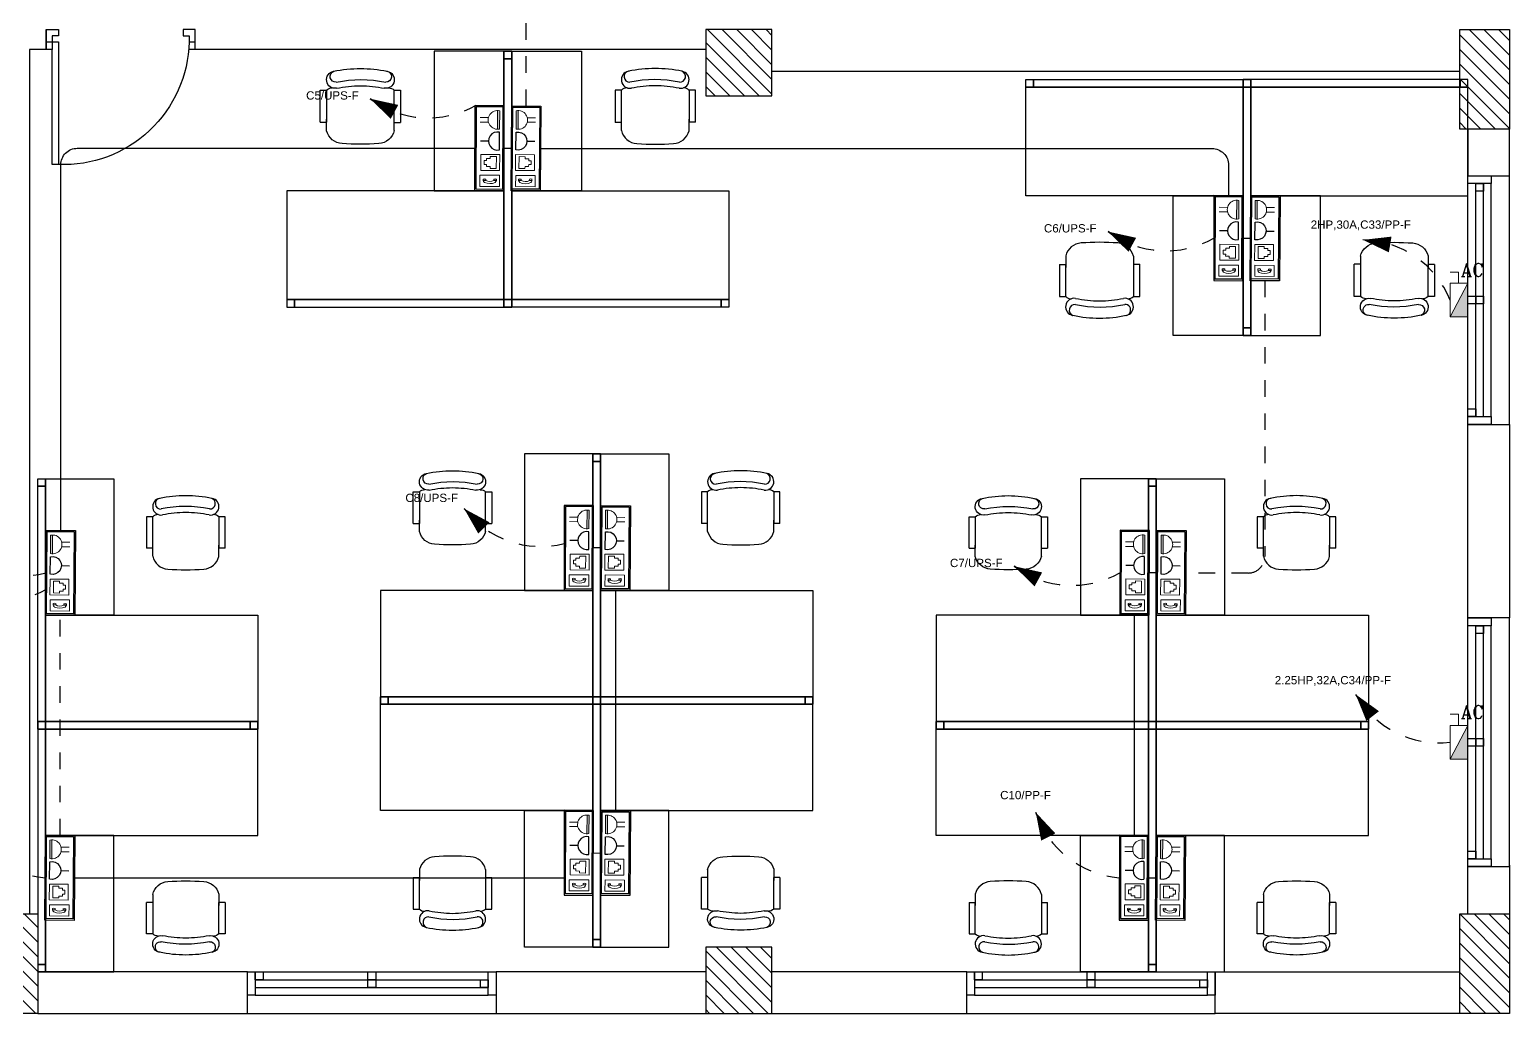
# Model space of a CAD drawing. Header units: metres. Extents: x -107 to 62, y 472 to 1032.
# Drawn here: x 53.14 to 62.07, y 480.6 to 486.54 of the extents above; entities that cross this region are included whole.
import ezdxf

# ---------------------------------------------------------------- set-up
doc = ezdxf.new("R2010")
doc.units = ezdxf.units.M
doc.header["$MEASUREMENT"] = 0
for name, pattern in [('ACAD_ISO02W100', [15, 12, -3]), ('DASHED', [0.75, 0.5, -0.25]), ('DASHED2', [0.375, 0.25, -0.125]), ('HIDDEN', [0.375, 0.25, -0.125])]:
    doc.linetypes.add(name, pattern=pattern)
doc.layers.get('0').update_dxf_attribs({"color": 8})
for name, color, linetype, lineweight in [('.', 7, 'Continuous', 9), ('Data & Telephone', 6, 'Continuous', 9), ('E-SOCKET', 2, 'Continuous', 25), ('E-TEXT-I', 4, 'Continuous', 30), ('Electrecalllll', 1, 'Continuous', 9), ('Legends', 3, 'Continuous', 9), ('lighting linea', 3, 'DASHED2', 0), ('power', 3, 'Continuous', 9)]:
    doc.layers.add(name, color=color, linetype=linetype, lineweight=lineweight)
for name, color, linetype in [('A-1st-FURN$0$A-FURN', 11, 'Continuous'), ('A-1st-FURN$0$FUR', 6, 'Continuous'), ('A-1st-WALL$0$A-DOOR', 151, 'Continuous'), ('A-1st-WALL$0$A-GLAZ', 121, 'Continuous'), ('A-1st-WALL$0$A-WALL', 254, 'Continuous'), ('A-1st-WALL$0$A-WALL-ELEV', 31, 'Continuous'), ('A-COL-FNL$0$A-COLS-CONC', 6, 'Continuous'), ('A-COL-FNL$0$A-HTCH', 80, 'Continuous'), ('E-LEADER', 30, 'Continuous'), ('Layer1', 24, 'ACAD_ISO02W100'), ('Power W', 3, 'Continuous')]:
    doc.layers.add(name, color=color, linetype=linetype)
doc.styles.add('ROMANC', font='romanc.shx', dxfattribs={"height": 3})
doc.styles.get("Standard").update_dxf_attribs({"font": 'arial.ttf'})

# ---------------------------------------------------------------- blocks, each defined once
blk = doc.blocks.new('A-1st-WALL$0$DOO1')
at = {"layer": 'A-1st-WALL$0$A-DOOR'}
for q in [(-74, -74), (-34.4, -120)]:
    blk.add_line((-74, -120), q, dxfattribs=at)
blk.add_lwpolyline([(-37, -74), (-74, -74), (-74, 0), (0, 0), (0, -37), (-37, -37), (-37, -74, 0.418149), (752, -813.9)], format="xyb", dxfattribs=at)
blk.add_lwpolyline([(826, -74), (752, -74), (752, -813.9), (789, -813.9), (789, -120), (826, -120), (826, 0), (752, 0), (752, -37), (789, -37), (789, -120)], dxfattribs=at)
blk = doc.blocks.new('A-1st-WALL$0$Win 1600')
for p, q in [((-750, 150), (750, 150)), ((-750, 100), (750, 100)), ((-750, 50), (750, 50)), ((-750, 0), (750, 0))]:
    blk.add_line(p, q)
for points in [[(-800, 0), (-750, 0), (-750, 150), (-800, 150)], [(-25, 50), (25, 50), (25, 100), (-25, 100)], [(700, 50), (750, 50), (750, 100), (700, 100)], [(750, 0), (800, 0), (800, 150), (750, 150)], [(-750, 0), (-700, 0), (-700, 50), (-750, 50)], [(-25, 0), (25, 0), (25, 50), (-25, 50)]]:
    blk.add_lwpolyline(points, close=True)
blk = doc.blocks.new('A-1st-WALL')
at = {"layer": 'A-1st-WALL$0$A-WALL'}
for p, q in [((50486, 6265.9), (50486, 6145.9)), ((51386, 6145.9), (51386, 6265.9)), ((50523, 6145.9), (50386, 6145.9)), ((50386, 6145.9), (50386, 931.7)), ((54466, 6145.9), (51386, 6145.9)), ((54866, 6015.9), (59016, 6015.9)), ((59066, 5665.9), (59066, 5384.4)), ((59316, 5384.4), (59316, 5665.9)), ((59066, 5384.4), (59316, 5384.4)), ((59066, 2717.3), (59066, 3884.4)), ((59066, 3884.4), (59316, 3884.4)), ((59316, 3884.4), (59316, 2717.3)), ((59316, 2717.3), (59066, 2717.3)), ((59066, 931.7), (59066, 1217.3)), ((59066, 1217.3), (59316, 1217.3)), ((59316, 1225.9), (59316, 931.7)), ((51701, 581.7), (50436, 581.7)), ((51701, 331.7), (51701, 581.7)), ((54466, 581.7), (53201, 581.7)), ((53201, 581.7), (53201, 331.7)), ((56041, 581.7), (54866, 581.7)), ((56041, 331.7), (56041, 581.7)), ((57541, 581.7), (59016, 581.7)), ((57541, 331.7), (57541, 581.7)), ((50436, 331.7), (51701, 331.7)), ((53201, 331.7), (54466, 331.7)), ((54866, 331.7), (56041, 331.7)), ((59016, 331.7), (57541, 331.7))]:
    blk.add_line(p, q, dxfattribs=at)
at = {"layer": 'A-1st-WALL$0$A-WALL-ELEV'}
for p, q in [((59316, 3884.4), (59316, 5384.4)), ((59316, 1217.3), (59316, 2717.3)), ((51701, 331.7), (53201, 331.7)), ((56041, 331.7), (57541, 331.7))]:
    blk.add_line(p, q, dxfattribs=at)
at = {"layer": 'A-1st-WALL$0$A-DOOR', "xscale": -1}
blk.add_blockref('A-1st-WALL$0$DOO1', (51312, 6265.9), dxfattribs=at)
at = {"layer": 'A-1st-WALL$0$A-GLAZ', "xscale": -0.9374999999999997, "yscale": 0.9374999999999997, "zscale": 0.9374999999999997}
for p, rotation in [((59066, 4634.4), 270), ((59066, 1967.3), 270), ((52451, 581.7), 180), ((56791, 581.7), 180)]:
    blk.add_blockref('A-1st-WALL$0$Win 1600', p, dxfattribs=dict(at, rotation=rotation))
blk = doc.blocks.new('A-1st-FURN$0$PAR0')
for points in [[(-1400, 0), (-1400, 50), (-1350, 50), (-1350, 0)], [(-1350, 0), (-1350, 50), (0, 50), (0, 0)], [(0, 0), (0, 50), (50, 50), (50, 0)], [(50, -1550), (0, -1550), (0, 0), (50, 0)], [(0, -1600), (0, -1550), (50, -1550), (50, -1600)]]:
    blk.add_lwpolyline(points, close=True)
blk = doc.blocks.new('A-1st-FURN$0$CH3')
at = {"layer": 'A-1st-FURN$0$A-FURN'}
for p, q in [((-259.1, 349.2), (-259.1, 141.4)), ((-218.2, 349.2), (-259.1, 349.2)), ((-218.2, 142.2), (-218.2, 349.2)), ((258.7, 349.6), (217.8, 349.6)), ((217.8, 349.6), (217.8, 141.9)), ((258.7, 141.9), (258.7, 349.6)), ((-218.2, 89.1), (-218.2, 162.9)), ((217.8, 87.4), (217.8, 162.2))]:
    blk.add_line(p, q, dxfattribs=at)
at = {"layer": 'A-1st-FURN$0$A-FURN', "linetype": 'Continuous'}
for p, q in [((-218, 141.4), (-259.1, 141.4)), ((258.7, 141.9), (217.8, 141.9))]:
    blk.add_line(p, q, dxfattribs=at)
for centre, radius, start, end in [((0, -347.9), 836.2, 78.08993, 101.91007), ((-163.1, 415.9), 55.3, 99.89884, 279.75221), ((-165.7, 435.5), 35.2, 94.91276, 274.91276), ((-3.5, -349.1), 766.3, 78.01124, 101.98876), ((163.1, 415.9), 55.3, 260.24779, 80.10116), ((158.8, 436.6), 36.2, 265.08724, 70.32125), ((18.4, -534.9), 912.7, 91.15667, 100.87136), ((-18.4, -534.9), 912.7, 79.12864, 88.84333), ((-110.6, 114.5), 110.6, 193.25658, 265.9234), ((0, 1665.8), 1665.8, 265.9234, 274.0766), ((110.6, 114.5), 110.6, 274.0766, 345.83344)]:
    blk.add_arc(centre, radius, start, end, dxfattribs=at)
at = {"layer": 'A-1st-FURN$0$A-FURN'}
for centre, start, end in [((-180.9, 308.9), 90.72261, 132.8382), ((180.4, 309.4), 47.1618, 87.57171)]:
    blk.add_arc(centre, 54.9, start, end, dxfattribs=at)
blk = doc.blocks.new('A-1st-FURN$0$STAFF')
at = {"layer": 'A-1st-FURN$0$A-FURN'}
for points in [[(-1400, 900), (-1400, 1600), (0, 1600), (0, 900)], [(-450, 900), (0, 900), (0, 0), (-450, 0)]]:
    blk.add_lwpolyline(points, close=True, dxfattribs=at)
at = {"layer": 'A-1st-FURN$0$FUR', "rotation": 180}
blk.add_blockref('A-1st-FURN$0$CH3', (-925, 599.9), dxfattribs=at)
blk = doc.blocks.new('A-1st-FURN$0$PAR2')
at = {"layer": 'A-1st-FURN$0$A-FURN'}
for name, p in [('A-1st-FURN$0$PAR0', (0, 0)), ('A-1st-FURN$0$STAFF', (0, -1600))]:
    blk.add_blockref(name, p, dxfattribs=at)
blk = doc.blocks.new('A-1st-FURN$0$PAR7')
at = {"layer": 'A-1st-FURN$0$A-FURN', "xscale": -1}
blk.add_blockref('A-1st-FURN$0$PAR2', (1450, -750), dxfattribs=at)
at = {"layer": 'A-1st-FURN$0$FUR', "xscale": -1, "rotation": 180}
blk.add_blockref('A-1st-FURN$0$PAR2', (1400, -700), dxfattribs=at)
at = {"layer": 'A-1st-FURN$0$FUR', "rotation": 180}
blk.add_blockref('A-1st-FURN$0$PAR2', (1450, -700), dxfattribs=at)
at = {"layer": 'A-1st-FURN$0$FUR'}
blk.add_blockref('A-1st-FURN$0$PAR2', (1400, -750), dxfattribs=at)
blk = doc.blocks.new('A-1st-FURN$0$开放办公09')
at = {"layer": 'A-1st-FURN$0$A-FURN'}
blk.add_blockref('A-1st-FURN$0$PAR7', (0, 1450), dxfattribs=at)
blk = doc.blocks.new('A-1st-FURN$0$PAR4')
at = {"layer": 'A-1st-FURN$0$FUR'}
blk.add_blockref('A-1st-FURN$0$PAR2', (-1450, -50), dxfattribs=at)
at = {"layer": 'A-1st-FURN$0$FUR', "xscale": -1}
blk.add_blockref('A-1st-FURN$0$PAR2', (-1400, -50), dxfattribs=at)
blk = doc.blocks.new('A-1st-FURN$0$开放办公05')
at = {"layer": 'A-1st-FURN$0$FUR'}
blk.add_blockref('A-1st-FURN$0$PAR4', (2850, 0), dxfattribs=at)
blk = doc.blocks.new('A-1st-FURN')
at = {"layer": 'A-1st-FURN$0$A-FURN', "xscale": -0.9362435746052129, "yscale": 0.9362435746052129, "zscale": 0.9362435746052129, "rotation": 180}
blk.add_blockref('A-1st-FURN$0$开放办公05', (51937.7, 4590.9), dxfattribs=at)
at = {"layer": 'A-1st-FURN$0$A-FURN'}
for name, p, xscale, yscale, zscale in [('A-1st-FURN$0$开放办公05', (56397.7, 5965.9), 0.9362435746052129, 0.9362435746052129, 0.9362435746052129), ('A-1st-FURN$0$开放办公09', (52503.3, 1555.6), 0.9154085165601679, 0.9154085165601679, 0.9154085165601679), ('A-1st-FURN$0$开放办公09', (55857.1, 1405.6), 0.9154085165601679, 0.9154085165601679, 0.9154085165601679), ('A-1st-FURN$0$PAR2', (50481.8, 2046.3), -0.9154085165601679, 0.9154085165601679, 0.9154085165601679)]:
    blk.add_blockref(name, p, dxfattribs=dict(at, xscale=xscale, yscale=yscale, zscale=zscale))
at = {"layer": 'A-1st-FURN$0$FUR', "xscale": 0.9154085165601679, "yscale": 0.9154085165601679, "zscale": 0.9154085165601679, "rotation": 180}
blk.add_blockref('A-1st-FURN$0$PAR2', (50481.8, 2092.1), dxfattribs=at)
blk = doc.blocks.new('A-COL-FNL')
at = {"layer": 'A-COL-FNL$0$A-HTCH'}
h = blk.add_hatch(dxfattribs=at)
h.set_pattern_fill('ANSI31', color=256, scale=500, angle=90)
h.paths.add_polyline_path([(54866, 5865.9), (54866, 6265.9), (54466, 6265.9), (54466, 5865.9)])
h = blk.add_hatch(dxfattribs=at)
h.set_pattern_fill('ANSI31', color=256, scale=500, angle=90)
h.paths.add_polyline_path([(59316, 5665.9), (59016, 5665.9), (59016, 6265.9), (59316, 6265.9)])
h = blk.add_hatch(dxfattribs=at)
h.set_pattern_fill('ANSI31', color=256, scale=500, angle=90)
h.paths.add_polyline_path([(50136, 931.7), (50436, 931.7), (50436, 331.7), (50136, 331.7)])
h = blk.add_hatch(dxfattribs=at)
h.set_pattern_fill('ANSI31', color=256, scale=500, angle=90)
h.paths.add_polyline_path([(59016, 931.7), (59316, 931.7), (59316, 331.7), (59016, 331.7)])
h = blk.add_hatch(dxfattribs=at)
h.set_pattern_fill('ANSI31', color=256, scale=500, angle=90)
h.paths.add_polyline_path([(54866, 331.7), (54866, 731.7), (54466, 731.7), (54466, 331.7)])
at = {"layer": 'A-COL-FNL$0$A-COLS-CONC'}
for points in [[(54866, 5865.9), (54866, 6265.9), (54466, 6265.9), (54466, 5865.9)], [(59316, 5665.9), (59016, 5665.9), (59016, 6265.9), (59316, 6265.9)], [(50136, 931.7), (50436, 931.7), (50436, 331.7), (50136, 331.7)], [(59016, 931.7), (59316, 931.7), (59316, 331.7), (59016, 331.7)], [(54866, 331.7), (54866, 731.7), (54466, 731.7), (54466, 331.7)]]:
    blk.add_lwpolyline(points, close=True, dxfattribs=at)
blk = doc.blocks.new('Network')
at = {"layer": 'Data & Telephone', "color": 6}
for p, q in [((1361.996, 129.2824), (1361.939, 129.2824)), ((1361.939, 129.2146), (1361.939, 129.2824)), ((1361.996, 129.2146), (1361.996, 129.2824)), ((1361.9533, 129.2484), (1361.9462, 129.2484)), ((1361.9462, 129.2268), (1361.9462, 129.2484)), ((1361.9605, 129.2615), (1361.9533, 129.2615)), ((1361.9533, 129.2615), (1361.9533, 129.2484)), ((1361.9745, 129.2703), (1361.9605, 129.2703)), ((1361.9605, 129.2703), (1361.9605, 129.2615)), ((1361.9745, 129.2703), (1361.9745, 129.2615)), ((1361.9745, 129.2615), (1361.9817, 129.2615)), ((1361.9817, 129.2615), (1361.9817, 129.2484)), ((1361.9817, 129.2484), (1361.9888, 129.2484)), ((1361.9888, 129.2268), (1361.9888, 129.2484)), ((1361.939, 129.2146), (1361.996, 129.2146)), ((1361.9462, 129.2268), (1361.9888, 129.2268))]:
    blk.add_line(p, q, dxfattribs=at)
blk = doc.blocks.new('DUPLEX SOCKET')
at = {"layer": 'power', "color": 2}
for p, q in [((0, 198), (0, -198)), ((240, 49), (417, 49)), ((240, -49), (417, -49))]:
    blk.add_line(p, q, dxfattribs=at)
blk.add_arc((44, 0), 202, 257.429, 102.5754, dxfattribs=at)
blk = doc.blocks.new('Telephone')
at = {"layer": 'Electrecalllll'}
for points in [[(1356.067, 130.372), (1356.064, 130.372), (1356.064, 130.337), (1356.067, 130.337)], [(1356.067, 130.23), (1356.064, 130.23), (1356.064, 130.195), (1356.067, 130.195)]]:
    blk.add_hatch(color=4, dxfattribs=at).paths.add_polyline_path(points)
at = {"layer": 'Electrecalllll', "color": 4}
for p, q in [((1356.082, 130.372), (1356.064, 130.372)), ((1356.064, 130.372), (1356.064, 130.337)), ((1356.082, 130.337), (1356.064, 130.337)), ((1356.067, 130.372), (1356.067, 130.337)), ((1356.082, 130.23), (1356.064, 130.23)), ((1356.064, 130.23), (1356.064, 130.195)), ((1356.082, 130.195), (1356.064, 130.195)), ((1356.067, 130.23), (1356.067, 130.195))]:
    blk.add_line(p, q, dxfattribs=at)
blk.add_lwpolyline([(1356.132, 130.415), (1355.984, 130.415), (1355.984, 130.156), (1356.132, 130.156)], close=True, dxfattribs=at)
for centre, radius, start, end in [((1356.188, 130.283), 0.167, 154.325, 204.7884), ((1356.086, 130.31), 0.0665, 109.3444, 136.9236), ((1356.16, 130.284), 0.11, 150.725, 209.275), ((1356.051, 130.355), 0.0353, 330.3482, 29.6518), ((1356.09, 130.264), 0.0741, 223.9483, 249.7273), ((1356.051, 130.212), 0.0353, 330.3482, 29.6518)]:
    blk.add_arc(centre, radius, start, end, dxfattribs=at)
blk = doc.blocks.new('h socket')
at = {"layer": 'E-SOCKET'}
for p, q in [((0, 0.144), (0, 0.248)), ((-0.115, 0), (0.115, 0))]:
    blk.add_line(p, q, dxfattribs=at)
blk.add_arc((0, 0.026), 0.118, 347.4312, 192.5776, dxfattribs=at)
blk = doc.blocks.new('H s')
at = {"xscale": 1.050492552334089, "yscale": 1.050492552334089, "zscale": 1.050492552334089}
blk.add_blockref('h socket', (0, 0), dxfattribs=at)
blk = doc.blocks.new('Floor Box 2')
at = {"layer": '.', "linetype": 'DASHED', "lineweight": 0, "ltscale": 0.4}
h = blk.add_hatch(color=2, dxfattribs=at)
h.dxf.hatch_style = 1
h.paths.add_polyline_path([(0.0286, -0.0272, 0.054926), (0.0272, -0.0396), (0.1409, -0.0402, 0.054906), (0.1396, -0.0278)])
for points in [[(0.5123, -0.0017), (0, 0), (-0.001, -0.1767), (0.5113, -0.1783)], [(0.5016, -0.0087), (0.0071, -0.0072), (0.0062, -0.1696), (0.5008, -0.1711)]]:
    blk.add_lwpolyline(points, close=True)
at = {"layer": 'Legends', "color": 2, "linetype": 'DASHED', "lineweight": 0, "ltscale": 0.4}
blk.add_lwpolyline([(0.1409, -0.0402), (0.0272, -0.0396)], dxfattribs=at)
at = {"xscale": 0.4543284512265046, "yscale": 0.4543284512265046, "zscale": 0.4543284512265046, "rotation": 180}
blk.add_blockref('Telephone', (616.5476, 59.1046), dxfattribs=at)
at = {"layer": 'Data & Telephone', "color": 0, "lineweight": 60, "xscale": -1.685405181710514, "yscale": 1.685405181710514, "zscale": 1.685405181733448, "rotation": 179.6918616787939}
blk.add_blockref('Network', (-2293.9213, 230.0937), dxfattribs=at)
at = {"layer": 'Layer1', "linetype": 'Continuous', "lineweight": 35, "xscale": 0.4391741577047093, "yscale": 0.4391741577047093, "zscale": 0.4391741577047093, "rotation": 180}
blk.add_blockref('H s', (0.2116, -0.0282), dxfattribs=at)
at = {"layer": 'power', "xscale": -0.0002808277206373994, "yscale": 0.0002808277206373993, "zscale": 0.0002808277206373995, "rotation": 89.69844143202054}
blk.add_blockref('DUPLEX SOCKET', (0.0841, -0.0275), dxfattribs=at)
blk = doc.blocks.new('*U127')
blk.add_line((233, 512.3), (309.4, 559.6))
blk.add_lwpolyline([(309.4, 559.6, 0, 96, 0), (174.8, 461.8, 96, 96, 0)], format="xyseb")
at = {"linetype": 'HIDDEN', "ltscale": 0.2}
blk.add_arc((581.3, 44), 583, 117.80684, 184.32374, dxfattribs=at)
blk = doc.blocks.new('*U130')
blk.add_line((-559.2, -63.8), (-627.7, -121.8))
blk.add_lwpolyline([(-627.7, -121.8, 0, 96, 0), (-493.2, -24, 96, 96, 0)], format="xyseb")
at = {"linetype": 'HIDDEN', "ltscale": 0.2}
blk.add_arc((-221, -539.5), 583, 67.72408, 134.24099, dxfattribs=at)
blk = doc.blocks.new('sf32a')
at = {"layer": '.', "linetype": 'Continuous', "lineweight": 0, "ltscale": 0.4}
h = blk.add_hatch(color=3, dxfattribs=at)
h.dxf.hatch_style = 1
h.paths.add_polyline_path([(0.0573, 0.2037), (-0.0498, 0), (0.0573, 0)])
at = {"layer": 'power', "color": 3, "linetype": 'Continuous', "lineweight": 0, "ltscale": 0.02}
for p, q in [((0, 0.2711), (-0.0502, 0.2711)), ((0, 0.2037), (0, 0.2711)), ((-0.0498, 0.2037), (-0.0498, 0)), ((-0.0498, 0), (0.0573, 0.2037)), ((0.0573, 0.2037), (-0.0498, 0.2037)), ((0.0573, 0), (0.0573, 0.2037)), ((-0.0498, 0), (0.0573, 0))]:
    blk.add_line(p, q, dxfattribs=at)
at = {"layer": 'power', "color": 3, "linetype": 'Continuous', "lineweight": 0, "style": 'ROMANC'}
blk.add_text('AC', height=0.07864, dxfattribs=at).set_placement((0.0149, 0.2442))

msp = doc.modelspace()

# ---------------------------------------------------------------- linework, layer by layer
at = {"layer": 'Power W', "color": 6, "linetype": 'DASHED2', "lineweight": 25, "ltscale": 0.4}
for points in [[(56.1346, 486.0759), (56.1346, 491.8911, -0.414214), (56.2346, 491.9911), (57.3838, 491.9911)], [(60.5908, 485.022), (60.5908, 483.3591, -0.414214), (60.4908, 483.2591), (60.1141, 483.2591)]]:
    msp.add_lwpolyline(points, format="xyb", dxfattribs=at)
at = {"layer": 'Power W', "color": 7, "linetype": 'Continuous', "lineweight": 25, "ltscale": 0.4}
for points in [[(53.325, 483.5157), (53.325, 485.7212, -0.414214), (53.425, 485.8212), (55.8236, 485.8212)], [(56.221, 485.8193), (60.2728, 485.8193, -0.414214), (60.3728, 485.7193), (60.3728, 485.5352)]]:
    msp.add_lwpolyline(points, format="xyb", dxfattribs=at)
at = {"layer": 'Power W', "color": 6, "linetype": 'Continuous', "lineweight": 30, "ltscale": 0.4}
for points in [[(55.9995, 485.8212), (56.0444, 485.8209)], [(60.4603, 485.2786), (60.5044, 485.2783)], [(56.5837, 483.41), (56.5396, 483.4102)], [(56.6739, 481.8261), (56.6739, 483.1534)], [(59.8042, 481.677), (59.8042, 483.0034)], [(53.4075, 481.4195), (56.3624, 481.4196)], [(59.8895, 481.4204), (59.9335, 481.4204)]]:
    msp.add_lwpolyline(points, dxfattribs=at)
at = {"layer": 'Power W', "color": 7, "linetype": 'Continuous', "lineweight": 25, "ltscale": 0.4}
for points in [[(59.9374, 483.26), (59.8933, 483.26)], [(56.5396, 481.5704), (56.5837, 481.5701)]]:
    msp.add_lwpolyline(points, dxfattribs=at)
at = {"layer": 'Power W', "color": 6, "linetype": 'DASHED2', "lineweight": 25, "ltscale": 0.4}
msp.add_lwpolyline([(53.3211, 481.6761), (53.3211, 483.0034)], dxfattribs=at)

# ---------------------------------------------------------------- block references
at = {"xscale": 0.001, "yscale": 0.001, "zscale": 0.001}
for name in ['A-1st-WALL', 'A-1st-FURN']:
    msp.add_blockref(name, (2.7511, 480.271), dxfattribs=at)
at = {"layer": 'E-LEADER'}
for name, p, xscale, yscale, zscale, rotation in [('*U127', (55.8311, 486.0811), 0.0009999999999999996, 0.0009999999999999996, 0.0009999999999999996, 115.4534525008459), ('*U127', (60.2836, 485.2795), 0.0009999999999999996, 0.0009999999999999996, 0.0009999999999999996, 115.4534525008459), ('*U130', (61.7099, 484.9054), 0.001, 0.001, 0.001, 314.4232634861723), ('*U127', (56.363, 483.4363), 0.0009999999999999994, 0.0009999999999999994, 0.0009999999999999994, 99.67496969501875), ('*U127', (53.2347, 483.26), 0.0009999999999999998, 0.0009999999999999998, 0.0009999999999999998, 99.63746824975881), ('*U127', (59.7167, 483.261), 0.0009999999999999996, 0.0009999999999999996, 0.0009999999999999996, 115.4534525008459), ('*U127', (53.2394, 483.1626), 0.0009999999999999996, 0.0009999999999999996, 0.0009999999999999996, 115.4534525008459), ('*U127', (61.7099, 482.2383), 0.001, 0.001, 0.001, 92.10665926893434), ('*U127', (53.2309, 481.4204), 0.0009999999999999998, 0.0009999999999999998, 0.0009999999999999998, 80.94314065303995), ('*U127', (59.7128, 481.4214), 0.0009999999999999998, 0.0009999999999999998, 0.0009999999999999998, 80.94314065303995)]:
    msp.add_blockref(name, p, dxfattribs=dict(at, xscale=xscale, yscale=yscale, zscale=zscale, rotation=rotation))
at = {"layer": 'E-SOCKET', "color": 2, "linetype": 'DASHED', "lineweight": 0, "rotation": 270}
for p in [(56.0011, 486.0764), (60.4611, 485.5347), (56.5404, 483.6662), (59.8942, 483.5162), (56.5404, 481.8266), (59.8903, 481.6766)]:
    msp.add_blockref('Floor Box 2', p, dxfattribs=at)
at = {"layer": 'E-SOCKET', "color": 2, "linetype": 'DASHED', "lineweight": 0, "xscale": -1, "rotation": 89.3837233575841}
for p in [(56.0463, 486.0764), (60.5063, 485.5347), (56.5856, 483.6662), (53.2367, 483.5162), (59.9393, 483.5162), (56.5856, 481.8266), (53.2328, 481.6766), (59.9355, 481.6766)]:
    msp.add_blockref('Floor Box 2', p, dxfattribs=at)
at = {"layer": 'lighting linea', "color": 2, "linetype": 'DASHED', "ltscale": 0.4, "xscale": 0.001, "yscale": 0.001, "zscale": 0.001}
msp.add_blockref('A-COL-FNL', (2.7511, 480.271), dxfattribs=at)
at = {"layer": 'power'}
for p in [(61.7597, 484.8036), (61.7597, 482.1365)]:
    msp.add_blockref('sf32a', p, dxfattribs=at)

# ---------------------------------------------------------------- texts
at = {"layer": 'E-TEXT-I', "color": 3, "linetype": 'DASHED', "lineweight": 0, "ltscale": 0.4}
for s, p in [('C5/UPS-F', (54.8055, 486.1149, 0)), ('C6/UPS-F', (59.2581, 485.3134, 0)), ('2HP,30A,C33/PP-F', (60.868, 485.3358, 0)), ('C8/UPS-F', (55.4047, 483.6875, 0)), ('C7/UPS-F', (58.6911, 483.2948, 0)), ('2.25HP,32A,C34/PP-F', (60.6511, 482.5877)), ('C10/PP-F', (58.994, 481.8946, 0))]:
    msp.add_text(s, height=0.04992, dxfattribs=at).set_placement(p)

doc.saveas('drawing.dxf')
